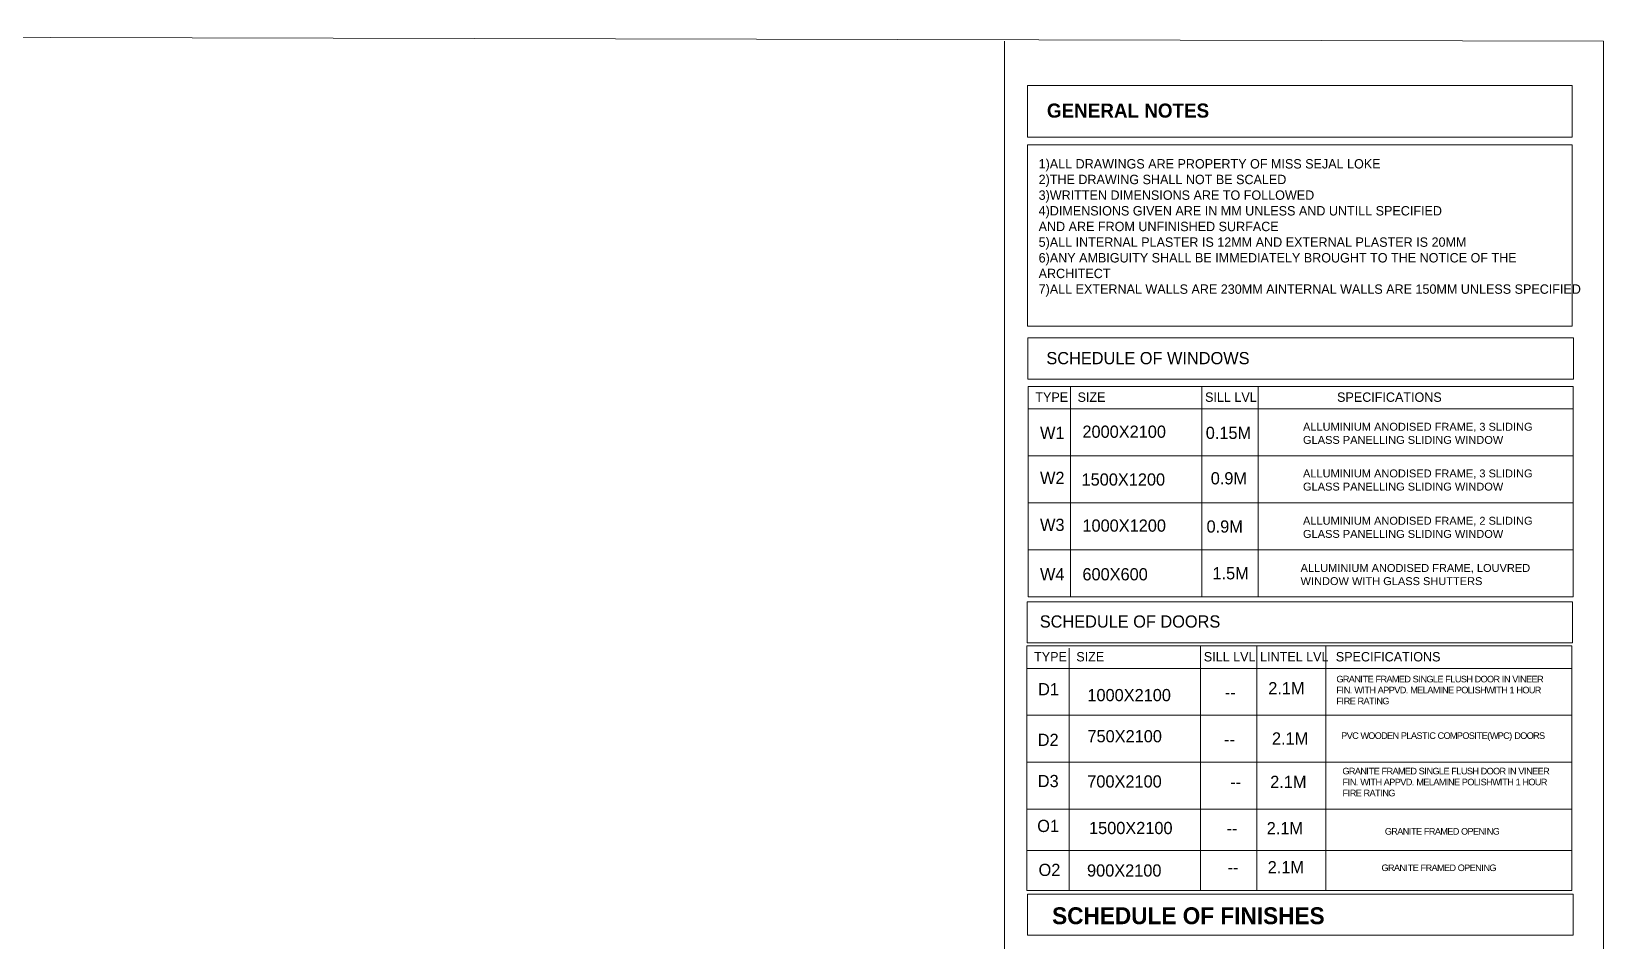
# Model space of a CAD drawing. Header units: millimetres. Extents: x -1932176 to 78768, y -1967 to 1266654.
# Drawn here: x -1856142 to -1839402, y 1133764 to 1143439 of the extents above; entities that cross this region are included whole.
import ezdxf

# ---------------------------------------------------------------- set-up
doc = ezdxf.new("R2010")
doc.units = ezdxf.units.MM
doc.layers.add('SHEET', color=7, linetype='Continuous', lineweight=13)
doc.styles.get("Standard").update_dxf_attribs({"font": 'arial.ttf'})

msp = doc.modelspace()

# ---------------------------------------------------------------- linework, layer by layer
at = {"layer": 'SHEET'}
msp.add_line((-1845781.91562, 1143337.47754), (-1845781.91562, 1113099.80802), dxfattribs=at)
at = {"layer": 'SHEET', "color": 18, "linetype": 'ByBlock', "lineweight": 9, "true_color": 0x000000}
for p, q in [((-1839735.78357, 1142315.63341), (-1839735.78357, 1142864.33895)), ((-1839735.78357, 1140301.55762), (-1839735.78357, 1142233.32758)), ((-1845537.436, 1140301.55762), (-1839735.78357, 1140301.55762))]:
    msp.add_line(p, q, dxfattribs=at)
at = {"layer": 'SHEET', "color": 18, "linetype": 'Continuous', "lineweight": 9, "ltscale": 50, "true_color": 0x000000}
msp.add_line((-1845537.436, 1142315.63341), (-1840050.38056, 1142315.63341), dxfattribs=at)
at = {"layer": 'SHEET', "color": 18, "linetype": 'Continuous', "lineweight": 9, "ltscale": 2.5, "true_color": 0x000000}
for p in [(-1840050.38056, 1142233.32758), (-1839735.78357, 1142233.32758)]:
    msp.add_line(p, (-1845537.436, 1142233.32758), dxfattribs=at)
at = {"layer": 'SHEET', "color": 18, "linetype": 'Continuous', "lineweight": 15, "ltscale": 50, "true_color": 0x000000, "transparency": 16777216}
for p, q in [((-1845529.39224, 1139661.93923), (-1839727.73981, 1139661.93923)), ((-1845542.7248, 1136899.07518), (-1839741.07237, 1136899.07518))]:
    msp.add_line(p, q, dxfattribs=at)
at = {"layer": 'SHEET', "color": 18, "linetype": 'Continuous', "lineweight": 20, "ltscale": 50, "true_color": 0x000000, "transparency": 16777216}
for p, q in [((-1845529.39224, 1139661.93923), (-1845529.39224, 1137423.53716)), ((-1845529.39224, 1138267.45153), (-1845529.39224, 1137423.53716)), ((-1845542.7248, 1136899.07518), (-1845542.7248, 1134295.95635))]:
    msp.add_line(p, q, dxfattribs=at)
at = {"layer": 'SHEET', "color": 18, "linetype": 'ByBlock', "lineweight": 9, "true_color": 0x000000, "transparency": 16777216}
for p, q in [((-1845529.39224, 1139661.93923), (-1845479.39224, 1139661.93923)), ((-1845529.39224, 1139661.93923), (-1845529.39224, 1139461.93923)), ((-1845479.39224, 1139661.93923), (-1845379.39224, 1139661.93923)), ((-1845379.39224, 1139661.93923), (-1845079.39224, 1139661.93923)), ((-1845079.39224, 1139661.93923), (-1845079.39224, 1137423.53716)), ((-1843679.39224, 1139661.93923), (-1843679.39224, 1137423.53716)), ((-1843079.39224, 1139661.93923), (-1843079.39224, 1137423.53716)), ((-1845529.39224, 1139461.93923), (-1845529.39224, 1139261.93923)), ((-1845529.39224, 1139423.53716), (-1839727.73981, 1139423.53716)), ((-1845529.39224, 1138923.53716), (-1839727.73981, 1138923.53716)), ((-1845529.39224, 1138423.53716), (-1839727.73981, 1138423.53716)), ((-1845529.39224, 1137923.53716), (-1839727.73981, 1137923.53716)), ((-1845529.39224, 1137423.53716), (-1839727.73981, 1137423.53716)), ((-1845093.44104, 1136874.97095), (-1845093.44104, 1134295.95635)), ((-1843692.7248, 1136899.07518), (-1843692.7248, 1134295.95635)), ((-1843092.7248, 1136899.07518), (-1843092.7248, 1134295.95635)), ((-1842360.34262, 1136899.07518), (-1842360.34262, 1134295.95635)), ((-1845542.7248, 1136660.67311), (-1839741.07237, 1136660.67311)), ((-1845542.7248, 1136160.67311), (-1839741.07237, 1136160.67311)), ((-1845542.7248, 1135660.67311), (-1839741.07237, 1135660.67311)), ((-1845542.7248, 1135161.04084), (-1839741.07237, 1135161.04084)), ((-1845542.7248, 1134721.34066), (-1839741.07237, 1134721.34066)), ((-1845542.7248, 1134295.95635), (-1839741.07237, 1134295.95635))]:
    msp.add_line(p, q, dxfattribs=at)
at = {"layer": 'SHEET', "color": 18, "linetype": 'Continuous', "lineweight": 13, "ltscale": 50, "true_color": 0x000000, "transparency": 16777216}
for p, q in [((-1839727.73981, 1139661.93923), (-1839727.73981, 1137423.53716)), ((-1839741.07237, 1136899.07518), (-1839741.07237, 1134295.95635))]:
    msp.add_line(p, q, dxfattribs=at)
at = {"layer": 'SHEET'}
msp.add_lwpolyline([(-1882994.10325, 1143439.28029), (-1839402.47246, 1143337.47754), (-1839402.47246, 1113099.80802), (-1882994.10325, 1113201.61077)], close=True, dxfattribs=at)
at = {"layer": 'SHEET', "color": 18, "linetype": 'Continuous', "lineweight": 9, "ltscale": 2.5, "true_color": 0x000000}
for points in [[(-1839735.78357, 1142315.63341), (-1845537.436, 1142315.63341), (-1845537.436, 1142864.33895), (-1839735.78357, 1142864.33895)], [(-1845537.436, 1140301.55762), (-1845537.436, 1142233.32758)]]:
    msp.add_lwpolyline(points, dxfattribs=at)
at = {"layer": 'SHEET', "color": 18, "linetype": 'ByBlock', "lineweight": 9, "true_color": 0x000000, "transparency": 16777216}
for points in [[(-1845531.55414, 1139739.58571), (-1839723.68091, 1139739.58571), (-1839723.68091, 1140178.57433), (-1845531.55414, 1140178.57433)], [(-1845540.24613, 1136931.10615), (-1839732.37289, 1136931.10615), (-1839732.37289, 1137370.09477), (-1845540.24613, 1137370.09477)], [(-1845535.55635, 1133819.55917), (-1839727.68312, 1133819.55917), (-1839727.68312, 1134258.54779), (-1845535.55635, 1134258.54779)]]:
    msp.add_lwpolyline(points, close=True, dxfattribs=at)

# ---------------------------------------------------------------- texts
at = {"layer": 'SHEET', "linetype": 'ByBlock', "lineweight": 20, "insert": (-1845329.497, 1142672.0612), "char_height": 150, "attachment_point": 1}
msp.add_mtext_dynamic_manual_height_columns('{\\fCentury Gothic|b1|i0|c0|p34;GENERAL NOTES}', width=2437.1509055, gutter_width=57.3737, heights=[0], dxfattribs=at)
at = {"layer": 'SHEET', "color": 18, "linetype": 'ByBlock', "lineweight": 9, "true_color": 0x000000, "insert": (-1845417.93133, 1142080.72286), "char_height": 100, "attachment_point": 1}
msp.add_mtext_dynamic_manual_height_columns('{\\fCentury Gothic|b0|i0|c0|p34;1)ALL DRAWINGS ARE PROPERTY OF MISS SEJAL LOKE\\P2)THE DRAWING SHALL NOT BE SCALED \\P3)WRITTEN DIMENSIONS ARE TO FOLLOWED \\P4)DIMENSIONS GIVEN ARE IN MM UNLESS AND UNTILL SPECIFIED \\PAND ARE FROM UNFINISHED SURFACE \\P5)ALL INTERNAL PLASTER IS 12MM AND EXTERNAL PLASTER IS 20MM\\P6)ANY AMBIGUITY SHALL BE IMMEDIATELY BROUGHT TO THE NOTICE OF THE ARCHITECT \\P7)ALL EXTERNAL WALLS ARE 230MM AINTERNAL WALLS ARE 150MM UNLESS SPECIFIED}', width=5543.582225, gutter_width=57.3737, heights=[0], dxfattribs=at)
at = {"layer": 'SHEET', "transparency": 16777216, "attachment_point": 1}
for s, insert, char_height in [('{\\fCentury Gothic|b0|i0|c0|p34;SCHEDULE OF WINDOWS}', (-1845335.44316, 1140027.52293), 130), ('{\\fCentury Gothic|b0|i0|c0|p34;SCHEDULE OF DOORS}', (-1845405.82834, 1137224.6341), 130), ('{\\fCentury Gothic|b1|i0|c0|p34;SCHEDULE OF FINISHES}', (-1845274.53506, 1134117.76507), 180)]:
    msp.add_mtext_dynamic_manual_height_columns(s, width=3849.7581024, gutter_width=1065.26846, heights=[0], dxfattribs=dict(at, insert=insert, char_height=char_height))
at = {"layer": 'SHEET', "color": 18, "linetype": 'ByBlock', "lineweight": 9, "true_color": 0x000000, "transparency": 16777216, "char_height": 100, "attachment_point": 1}
for s, insert in [('{\\fCentury Gothic|b0|i0|c0|p34;TYPE}', (-1845452.69366, 1139597.24547)), ('{\\fCentury Gothic|b0|i0|c0|p34;SIZE}', (-1845003.32386, 1139597.24547)), ('{\\fCentury Gothic|b0|i0|c0|p34;SILL LVL}', (-1843645.5435, 1139597.24547)), ('{\\fCentury Gothic|b0|i0|c0|p34;SPECIFICATIONS}', (-1842240.04484, 1139597.24547)), ('{\\fCentury Gothic|b0|i0|c0|p34;TYPE}', (-1845466.02622, 1136834.38142)), ('{\\fCentury Gothic|b0|i0|c0|p34;SIZE}', (-1845016.65642, 1136834.38142)), ('{\\fCentury Gothic|b0|i0|c0|p34;SILL LVL}', (-1843658.87606, 1136834.38142)), ('{\\fCentury Gothic|b0|i0|c0|p34;LINTEL LVL}', (-1843059.71634, 1136834.38142)), ('{\\fCentury Gothic|b0|i0|c0|p34;SPECIFICATIONS}', (-1842253.3774, 1136834.38142))]:
    msp.add_mtext(s, dxfattribs=dict(at, insert=insert))
at = {"layer": 'SHEET', "color": 18, "linetype": 'ByBlock', "lineweight": 9, "true_color": 0x000000, "transparency": 16777216, "char_height": 130, "attachment_point": 1}
for s, width, insert in [('{\\fCentury Gothic|b0|i0|c0|p34;W1}', 741.9718666, (-1845402.93426, 1139232.3531)), ('{\\fCentury Gothic|b0|i0|c0|p34;2000X2100}', 933.8661191, (-1844951.51602, 1139244.41536)), ('{\\fCentury Gothic|b0|i0|c0|p34;0.15M}', 741.9718666, (-1843638.34107, 1139232.3531)), ('{\\fCentury Gothic|b0|i0|c0|p34;W2}', 741.9718666, (-1845402.93426, 1138752.89573)), ('{\\fCentury Gothic|b0|i0|c0|p34;1500X1200}', 998.7676604, (-1844960.7401, 1138735.6843)), ('{\\fCentury Gothic|b0|i0|c0|p34;0.9M}', 741.9718666, (-1843585.20342, 1138748.72548)), ('{\\fCentury Gothic|b0|i0|c0|p34;W3}', 741.9718666, (-1845402.93426, 1138252.90687)), ('{\\fCentury Gothic|b0|i0|c0|p34;1000X1200}', 880.6418958, (-1844951.51602, 1138245.24896)), ('{\\fCentury Gothic|b0|i0|c0|p34;0.9M}', 741.9718666, (-1843629.74269, 1138235.4343)), ('{\\fCentury Gothic|b0|i0|c0|p34;W4}', 741.9718666, (-1845402.93426, 1137727.84143)), ('{\\fCentury Gothic|b0|i0|c0|p34;600X600}', 741.9718666, (-1844951.51602, 1137727.16257)), ('{\\fCentury Gothic|b0|i0|c0|p34;1.5M}', 741.9718666, (-1843566.76302, 1137737.72294)), ('{\\fCentury Gothic|b0|i0|c0|p34;D1}', 741.9718666, (-1845423.5499, 1136504.00582)), ('{\\fCentury Gothic|b0|i0|c0|p34;2.1M}', 741.9718666, (-1842972.66255, 1136514.35952)), ('{\\fCentury Gothic|b0|i0|c0|p34;1000X2100}', 741.9718666, (-1844898.69391, 1136441.10613)), ('{\\fCentury Gothic|b0|i0|c0|p34;--}', 741.9718666, (-1843435.7397, 1136471.49211)), ('{\\fCentury Gothic|b0|i0|c0|p34;750X2100}', 741.9718666, (-1844897.92316, 1136003.4249)), ('{\\fCentury Gothic|b0|i0|c0|p34;2.1M}', 741.9718666, (-1842933.41939, 1135979.9357)), ('{\\fCentury Gothic|b0|i0|c0|p34;D2}', 741.9718666, (-1845427.17893, 1135964.77233)), ('{\\fCentury Gothic|b0|i0|c0|p34;--}', 741.9718666, (-1843443.60018, 1135969.48906)), ('{\\fCentury Gothic|b0|i0|c0|p34;D3}', 741.9718666, (-1845426.81369, 1135526.39195)), ('{\\fCentury Gothic|b0|i0|c0|p34;700X2100}', 741.9718666, (-1844899.89063, 1135522.24371)), ('{\\fCentury Gothic|b0|i0|c0|p34;2.1M}', 741.9718666, (-1842951.9523, 1135517.20812)), ('{\\fCentury Gothic|b0|i0|c0|p34;--}', 741.9718666, (-1843378.64223, 1135517.20812)), ('{\\fCentury Gothic|b0|i0|c0|p34;O1}', 741.9718666, (-1845432.67297, 1135048.75704)), ('{\\fCentury Gothic|b0|i0|c0|p34;1500X2100}', 741.9718666, (-1844881.25595, 1135026.61916)), ('{\\fCentury Gothic|b0|i0|c0|p34;2.1M}', 741.9718666, (-1842989.17175, 1135024.83844)), ('{\\fCentury Gothic|b0|i0|c0|p34;--}', 741.9718666, (-1843415.86168, 1135024.83844)), ('{\\fCentury Gothic|b0|i0|c0|p34;O2}', 741.9718666, (-1845418.47549, 1134580.74051)), ('{\\fCentury Gothic|b0|i0|c0|p34;900X2100}', 741.9718666, (-1844902.46281, 1134574.69209)), ('{\\fCentury Gothic|b0|i0|c0|p34;--}', 741.9718666, (-1843405.54966, 1134609.47027)), ('{\\fCentury Gothic|b0|i0|c0|p34;2.1M}', 741.9718666, (-1842978.85973, 1134609.47027))]:
    msp.add_mtext_dynamic_manual_height_columns(s, width=width, gutter_width=57.3737, heights=[0], dxfattribs=dict(at, insert=insert))
at = {"layer": 'SHEET', "color": 18, "lineweight": 5, "true_color": 0x000000, "transparency": 16777216, "char_height": 84, "width": 2690.214323, "attachment_point": 1}
for s, insert in [('ALLUMINIUM ANODISED FRAME, 3 SLIDING GLASS PANELLING SLIDING WINDOW', (-1842602.63545, 1139274.14561)), ('ALLUMINIUM ANODISED FRAME, 3 SLIDING GLASS PANELLING SLIDING WINDOW', (-1842602.63545, 1138777.23137)), ('ALLUMINIUM ANODISED FRAME, 2 SLIDING GLASS PANELLING SLIDING WINDOW', (-1842602.63545, 1138273.58441)), ('ALLUMINIUM ANODISED FRAME, LOUVRED WINDOW WITH GLASS SHUTTERS', (-1842628.56603, 1137771.032))]:
    msp.add_mtext(s, dxfattribs=dict(at, insert=insert))
at = {"layer": 'SHEET', "color": 18, "true_color": 0x000000, "transparency": 16777216, "char_height": 70, "attachment_point": 1}
for s, insert, width in [('{\\T0.9;GRANITE FRAMED SINGLE FLUSH DOOR IN VINEER FIN. WITH APPVD. MELAMINE POLISHWITH 1 HOUR  FIRE RATING}', (-1842247.24677, 1136581.6558), 2327.7036479), ('{\\T0.9;PVC WOODEN PLASTIC COMPOSITE(WPC) DOORS}', (-1842196.68914, 1135979.74674), 2327.7036479), ('{\\T0.9;GRANITE FRAMED SINGLE FLUSH DOOR IN VINEER FIN. WITH APPVD. MELAMINE POLISHWITH 1 HOUR  FIRE RATING}', (-1842182.98602, 1135602.44673), 2327.7036479), ('{\\T0.9;GRANITE FRAMED OPENING\\P }', (-1841731.79359, 1134960.66827), 3691.8785176), ('{\\T0.9;GRANITE FRAMED OPENING\\P }', (-1841767.07359, 1134572.96069), 3691.8785176)]:
    msp.add_mtext(s, dxfattribs=dict(at, insert=insert, width=width))

doc.saveas('drawing.dxf')
